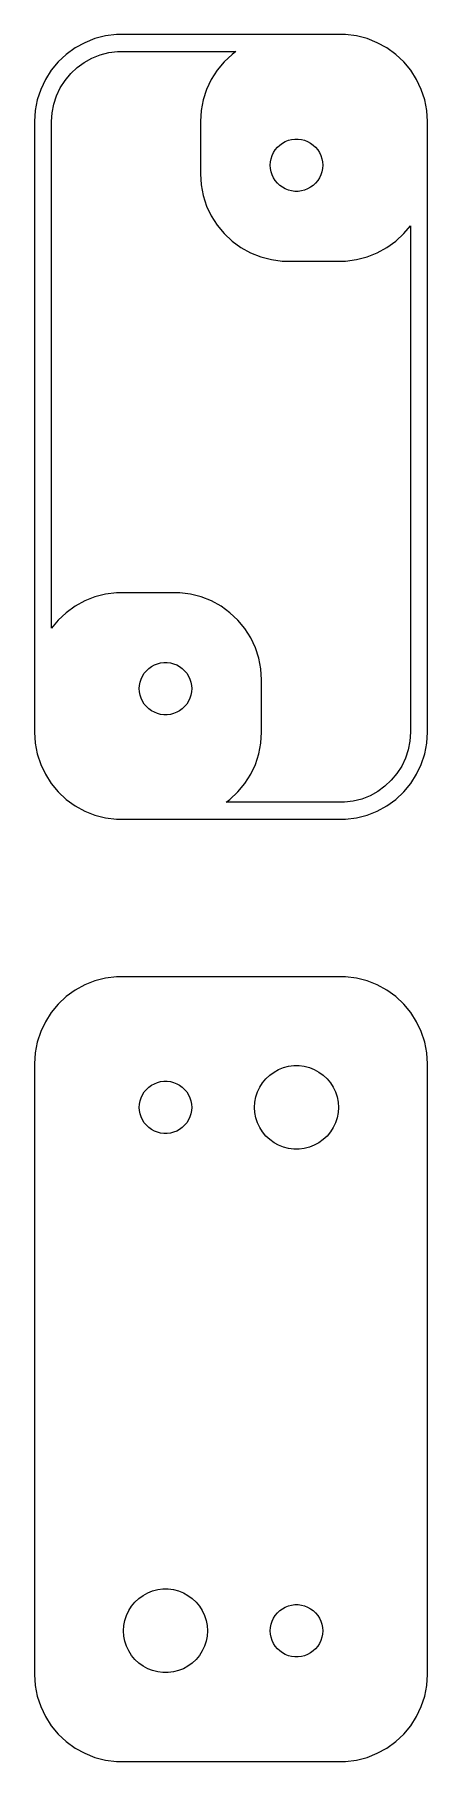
# Model space of a CAD drawing. Header units: metres. Extents: x -11 to 11, y 194 to 454.
# Drawn here: x -11.2 to 11.2, y 193.5 to 292.5 of the extents above; entities that cross this region are included whole.
import ezdxf

# ---------------------------------------------------------------- set-up
doc = ezdxf.new("R2010")
doc.units = ezdxf.units.M

msp = doc.modelspace()

# ---------------------------------------------------------------- linework, layer by layer
for p, q in [((-8.37889, 292.024), (-8.92912, 291.722)), ((-7.79507, 292.255), (-8.37889, 292.024)), ((-7.1869, 292.411), (-7.79507, 292.255)), ((-6.56395, 292.49), (-7.1869, 292.411)), ((6.56395, 292.49), (-6.56395, 292.49)), ((7.1869, 292.411), (6.56395, 292.49)), ((7.79507, 292.255), (7.1869, 292.411)), ((8.37889, 292.024), (7.79507, 292.255)), ((8.92912, 291.722), (8.37889, 292.024)), ((-9.43712, 291.353), (-9.89484, 290.923)), ((-8.92912, 291.722), (-9.43712, 291.353)), ((-8.40529, 290.896), (-7.96265, 291.14)), ((-7.96265, 291.14), (-7.49298, 291.326)), ((-7.49298, 291.326), (-7.00371, 291.451)), ((-7.00371, 291.451), (-6.50256, 291.514)), ((-6.50256, 291.514), (0.28568, 291.514)), ((0.06287, 291.353), (-0.39484, 290.923)), ((0.28568, 291.514), (0.06287, 291.353)), ((9.43712, 291.353), (8.92912, 291.722)), ((9.89484, 290.923), (9.43712, 291.353)), ((-10.2951, 290.439), (-10.6315, 289.909)), ((-9.89484, 290.923), (-10.2951, 290.439)), ((-9.50417, 289.864), (-9.18219, 290.254)), ((-9.18219, 290.254), (-8.81395, 290.599)), ((-8.81395, 290.599), (-8.40529, 290.896)), ((-0.79507, 290.439), (-1.13153, 289.909)), ((-0.39484, 290.923), (-0.79507, 290.439)), ((10.2951, 290.439), (9.89484, 290.923)), ((10.6315, 289.909), (10.2951, 290.439)), ((-10.8989, 289.341), (-11.0929, 288.743)), ((-10.6315, 289.909), (-10.8989, 289.341)), ((-9.98991, 288.981), (-9.77484, 289.438)), ((-9.77484, 289.438), (-9.50417, 289.864)), ((-1.39888, 289.341), (-1.59291, 288.743)), ((-1.13153, 289.909), (-1.39888, 289.341)), ((10.8989, 289.341), (10.6315, 289.909)), ((11.0929, 288.743), (10.8989, 289.341)), ((-11.2106, 288.127), (-11.25, 287.5)), ((-11.0929, 288.743), (-11.2106, 288.127)), ((-10.2407, 288.004), (-10.146, 288.5)), ((-10.146, 288.5), (-9.98991, 288.981)), ((-1.71057, 288.127), (-1.75, 287.5)), ((-1.59291, 288.743), (-1.71057, 288.127)), ((11.2106, 288.127), (11.0929, 288.743)), ((11.25, 287.5), (11.2106, 288.127)), ((-11.25, 287.5), (-11.25, 252.5)), ((-10.2724, 287.5), (-10.2407, 288.004)), ((-10.2724, 258.466), (-10.2724, 287.5)), ((-1.75, 287.5), (-1.75, 284.5)), ((11.25, 252.5), (11.25, 287.5)), ((2.65654, 286.027), (2.79385, 286.156)), ((2.79385, 286.156), (2.94626, 286.266)), ((2.94626, 286.266), (3.11133, 286.357)), ((3.11133, 286.357), (3.28647, 286.427)), ((3.28647, 286.427), (3.46892, 286.473)), ((3.46892, 286.473), (3.65581, 286.497)), ((3.65581, 286.497), (3.84418, 286.497)), ((3.84418, 286.497), (4.03107, 286.473)), ((4.03107, 286.473), (4.21352, 286.427)), ((4.21352, 286.427), (4.38866, 286.357)), ((4.38866, 286.357), (4.55373, 286.266)), ((4.55373, 286.266), (4.70613, 286.156)), ((4.70613, 286.156), (4.84344, 286.027)), ((2.25, 285), (2.26183, 285.188)), ((2.26183, 285.188), (2.29712, 285.373)), ((2.29712, 285.373), (2.35533, 285.552)), ((2.35533, 285.552), (2.43553, 285.723)), ((2.43553, 285.723), (2.53647, 285.882)), ((2.53647, 285.882), (2.65654, 286.027)), ((4.84344, 286.027), (4.96352, 285.882)), ((4.96352, 285.882), (5.06445, 285.723)), ((5.06445, 285.723), (5.14465, 285.552)), ((5.14465, 285.552), (5.20287, 285.373)), ((5.20287, 285.373), (5.23816, 285.188)), ((5.23816, 285.188), (5.25, 285)), ((-1.75, 284.5), (-1.71057, 283.873)), ((2.26183, 284.812), (2.25, 285)), ((2.29712, 284.627), (2.26183, 284.812)), ((2.35533, 284.448), (2.29712, 284.627)), ((2.43553, 284.277), (2.35533, 284.448)), ((2.53647, 284.118), (2.43553, 284.277)), ((2.65654, 283.973), (2.53647, 284.118)), ((4.96352, 284.118), (4.84344, 283.973)), ((5.06445, 284.277), (4.96352, 284.118)), ((5.14465, 284.448), (5.06445, 284.277)), ((5.20287, 284.627), (5.14465, 284.448)), ((5.23816, 284.812), (5.20287, 284.627)), ((5.25, 285), (5.23816, 284.812)), ((-1.71057, 283.873), (-1.59291, 283.257)), ((-1.59291, 283.257), (-1.39888, 282.659)), ((2.79385, 283.844), (2.65654, 283.973)), ((2.94626, 283.734), (2.79385, 283.844)), ((3.11133, 283.643), (2.94626, 283.734)), ((3.28647, 283.573), (3.11133, 283.643)), ((3.46892, 283.527), (3.28647, 283.573)), ((3.65581, 283.503), (3.46892, 283.527)), ((3.84418, 283.503), (3.65581, 283.503)), ((4.03107, 283.527), (3.84418, 283.503)), ((4.21352, 283.573), (4.03107, 283.527)), ((4.38866, 283.643), (4.21352, 283.573)), ((4.55373, 283.734), (4.38866, 283.643)), ((4.70613, 283.844), (4.55373, 283.734)), ((4.84344, 283.973), (4.70613, 283.844)), ((-1.39888, 282.659), (-1.13153, 282.091)), ((-1.13153, 282.091), (-0.79507, 281.561)), ((-0.79507, 281.561), (-0.39484, 281.077)), ((9.89484, 281.077), (10.2724, 281.534)), ((10.2724, 281.534), (10.2724, 252.5)), ((-0.39484, 281.077), (0.06287, 280.647)), ((0.06287, 280.647), (0.57086, 280.278)), ((0.57086, 280.278), (1.12109, 279.976)), ((8.37889, 279.976), (8.92912, 280.278)), ((8.92912, 280.278), (9.43712, 280.647)), ((9.43712, 280.647), (9.89484, 281.077)), ((1.12109, 279.976), (1.70491, 279.745)), ((1.70491, 279.745), (2.31308, 279.589)), ((2.31308, 279.589), (2.93604, 279.51)), ((2.93604, 279.51), (6.56395, 279.51)), ((6.56395, 279.51), (7.1869, 279.589)), ((7.1869, 279.589), (7.79507, 279.745)), ((7.79507, 279.745), (8.37889, 279.976)), ((-7.1869, 260.411), (-7.79507, 260.255)), ((-6.56395, 260.49), (-7.1869, 260.411)), ((-2.93604, 260.49), (-6.56395, 260.49)), ((-2.31308, 260.411), (-2.93604, 260.49)), ((-1.70491, 260.255), (-2.31308, 260.411)), ((-9.43712, 259.353), (-9.89484, 258.923)), ((-8.92912, 259.722), (-9.43712, 259.353)), ((-8.37889, 260.024), (-8.92912, 259.722)), ((-7.79507, 260.255), (-8.37889, 260.024)), ((-1.12109, 260.024), (-1.70491, 260.255)), ((-0.57086, 259.722), (-1.12109, 260.024)), ((-0.06287, 259.353), (-0.57086, 259.722)), ((0.39484, 258.923), (-0.06287, 259.353)), ((-9.89484, 258.923), (-10.2724, 258.466)), ((0.79507, 258.439), (0.39484, 258.923)), ((1.13153, 257.909), (0.79507, 258.439)), ((1.39888, 257.341), (1.13153, 257.909)), ((-4.38866, 256.357), (-4.21352, 256.427)), ((-4.21352, 256.427), (-4.03107, 256.473)), ((-4.03107, 256.473), (-3.84418, 256.497)), ((-3.84418, 256.497), (-3.65581, 256.497)), ((-3.65581, 256.497), (-3.46892, 256.473)), ((-3.46892, 256.473), (-3.28647, 256.427)), ((-3.28647, 256.427), (-3.11133, 256.357)), ((1.59291, 256.743), (1.39888, 257.341)), ((1.71057, 256.127), (1.59291, 256.743)), ((-5.23816, 255.188), (-5.20287, 255.373)), ((-5.20287, 255.373), (-5.14465, 255.552)), ((-5.14465, 255.552), (-5.06445, 255.723)), ((-5.06445, 255.723), (-4.96352, 255.882)), ((-4.96352, 255.882), (-4.84344, 256.027)), ((-4.84344, 256.027), (-4.70613, 256.156)), ((-4.70613, 256.156), (-4.55373, 256.266)), ((-4.55373, 256.266), (-4.38866, 256.357)), ((-3.11133, 256.357), (-2.94626, 256.266)), ((-2.94626, 256.266), (-2.79385, 256.156)), ((-2.79385, 256.156), (-2.65654, 256.027)), ((-2.65654, 256.027), (-2.53647, 255.882)), ((-2.53647, 255.882), (-2.43553, 255.723)), ((-2.43553, 255.723), (-2.35533, 255.552)), ((-2.35533, 255.552), (-2.29712, 255.373)), ((-2.29712, 255.373), (-2.26183, 255.188)), ((1.75, 255.5), (1.71057, 256.127)), ((1.75, 252.5), (1.75, 255.5)), ((-5.25, 255), (-5.23816, 255.188)), ((-5.23816, 254.812), (-5.25, 255)), ((-5.20287, 254.627), (-5.23816, 254.812)), ((-5.14465, 254.448), (-5.20287, 254.627)), ((-5.06445, 254.277), (-5.14465, 254.448)), ((-2.35533, 254.448), (-2.43553, 254.277)), ((-2.29712, 254.627), (-2.35533, 254.448)), ((-2.26183, 254.812), (-2.29712, 254.627)), ((-2.26183, 255.188), (-2.25, 255)), ((-2.25, 255), (-2.26183, 254.812)), ((-4.96352, 254.118), (-5.06445, 254.277)), ((-4.84344, 253.973), (-4.96352, 254.118)), ((-4.70613, 253.844), (-4.84344, 253.973)), ((-4.55373, 253.734), (-4.70613, 253.844)), ((-4.38866, 253.643), (-4.55373, 253.734)), ((-4.21352, 253.573), (-4.38866, 253.643)), ((-4.03107, 253.527), (-4.21352, 253.573)), ((-3.84418, 253.503), (-4.03107, 253.527)), ((-3.65581, 253.503), (-3.84418, 253.503)), ((-3.46892, 253.527), (-3.65581, 253.503)), ((-3.28647, 253.573), (-3.46892, 253.527)), ((-3.11133, 253.643), (-3.28647, 253.573)), ((-2.94626, 253.734), (-3.11133, 253.643)), ((-2.79385, 253.844), (-2.94626, 253.734)), ((-2.65654, 253.973), (-2.79385, 253.844)), ((-2.53647, 254.118), (-2.65654, 253.973)), ((-2.43553, 254.277), (-2.53647, 254.118)), ((-11.25, 252.5), (-11.2106, 251.873)), ((1.71057, 251.873), (1.75, 252.5)), ((10.2724, 252.5), (10.2407, 251.996)), ((11.2106, 251.873), (11.25, 252.5)), ((-11.2106, 251.873), (-11.0929, 251.257)), ((1.59291, 251.257), (1.71057, 251.873)), ((10.146, 251.5), (9.98991, 251.019)), ((10.2407, 251.996), (10.146, 251.5)), ((11.0929, 251.257), (11.2106, 251.873)), ((-11.0929, 251.257), (-10.8989, 250.659)), ((-10.8989, 250.659), (-10.6315, 250.091)), ((1.13153, 250.091), (1.39888, 250.659)), ((1.39888, 250.659), (1.59291, 251.257)), ((9.77484, 250.562), (9.50417, 250.136)), ((9.98991, 251.019), (9.77484, 250.562)), ((10.6315, 250.091), (10.8989, 250.659)), ((10.8989, 250.659), (11.0929, 251.257)), ((-10.6315, 250.091), (-10.2951, 249.561)), ((-10.2951, 249.561), (-9.89484, 249.077)), ((0.39484, 249.077), (0.79507, 249.561)), ((0.79507, 249.561), (1.13153, 250.091)), ((9.18219, 249.746), (8.81395, 249.401)), ((9.50417, 250.136), (9.18219, 249.746)), ((9.89484, 249.077), (10.2951, 249.561)), ((10.2951, 249.561), (10.6315, 250.091)), ((-9.89484, 249.077), (-9.43712, 248.647)), ((-9.43712, 248.647), (-8.92912, 248.278)), ((-0.28568, 248.486), (-0.06287, 248.647)), ((6.50256, 248.486), (-0.28568, 248.486)), ((-0.06287, 248.647), (0.39484, 249.077)), ((7.00371, 248.549), (6.50256, 248.486)), ((7.49298, 248.674), (7.00371, 248.549)), ((7.96265, 248.86), (7.49298, 248.674)), ((8.40529, 249.104), (7.96265, 248.86)), ((8.81395, 249.401), (8.40529, 249.104)), ((8.92912, 248.278), (9.43712, 248.647)), ((9.43712, 248.647), (9.89484, 249.077)), ((-8.92912, 248.278), (-8.37889, 247.976)), ((-8.37889, 247.976), (-7.79507, 247.745)), ((-7.79507, 247.745), (-7.1869, 247.589)), ((-7.1869, 247.589), (-6.56395, 247.51)), ((-6.56395, 247.51), (6.56395, 247.51)), ((6.56395, 247.51), (7.1869, 247.589)), ((7.1869, 247.589), (7.79507, 247.745)), ((7.79507, 247.745), (8.37889, 247.976)), ((8.37889, 247.976), (8.92912, 248.278)), ((-8.92912, 237.722), (-9.43712, 237.353)), ((-8.37889, 238.024), (-8.92912, 237.722)), ((-7.79507, 238.255), (-8.37889, 238.024)), ((-7.1869, 238.411), (-7.79507, 238.255)), ((-6.56395, 238.49), (-7.1869, 238.411)), ((6.56395, 238.49), (-6.56395, 238.49)), ((7.1869, 238.411), (6.56395, 238.49)), ((7.79507, 238.255), (7.1869, 238.411)), ((8.37889, 238.024), (7.79507, 238.255)), ((8.92912, 237.722), (8.37889, 238.024)), ((9.43712, 237.353), (8.92912, 237.722)), ((-9.89484, 236.923), (-10.2951, 236.439)), ((-9.43712, 237.353), (-9.89484, 236.923)), ((9.89484, 236.923), (9.43712, 237.353)), ((10.2951, 236.439), (9.89484, 236.923)), ((-10.6315, 235.909), (-10.8989, 235.341)), ((-10.2951, 236.439), (-10.6315, 235.909)), ((10.6315, 235.909), (10.2951, 236.439)), ((10.8989, 235.341), (10.6315, 235.909)), ((-11.0929, 234.743), (-11.2106, 234.127)), ((-10.8989, 235.341), (-11.0929, 234.743)), ((11.0929, 234.743), (10.8989, 235.341)), ((11.2106, 234.127), (11.0929, 234.743)), ((-11.2106, 234.127), (-11.25, 233.5)), ((11.25, 233.5), (11.2106, 234.127)), ((-11.25, 233.5), (-11.25, 198.5)), ((1.80835, 232.411), (2.00047, 232.643)), ((2.00047, 232.643), (2.22017, 232.849)), ((2.22017, 232.849), (2.464, 233.026)), ((2.464, 233.026), (2.72812, 233.172)), ((2.72812, 233.172), (3.00835, 233.283)), ((3.00835, 233.283), (3.30028, 233.357)), ((3.30028, 233.357), (3.59929, 233.395)), ((3.59929, 233.395), (3.9007, 233.395)), ((3.9007, 233.395), (4.19971, 233.357)), ((4.19971, 233.357), (4.49164, 233.283)), ((4.49164, 233.283), (4.77187, 233.172)), ((4.77187, 233.172), (5.03598, 233.026)), ((5.03598, 233.026), (5.27982, 232.849)), ((5.27982, 232.849), (5.49951, 232.643)), ((5.49951, 232.643), (5.69164, 232.411)), ((11.25, 198.5), (11.25, 233.5)), ((-5.14465, 231.552), (-5.06445, 231.723)), ((-5.06445, 231.723), (-4.96352, 231.882)), ((-4.96352, 231.882), (-4.84344, 232.027)), ((-4.84344, 232.027), (-4.70613, 232.156)), ((-4.70613, 232.156), (-4.55373, 232.266)), ((-4.55373, 232.266), (-4.38866, 232.357)), ((-4.38866, 232.357), (-4.21352, 232.427)), ((-4.21352, 232.427), (-4.03107, 232.473)), ((-4.03107, 232.473), (-3.84418, 232.497)), ((-3.84418, 232.497), (-3.65581, 232.497)), ((-3.65581, 232.497), (-3.46892, 232.473)), ((-3.46892, 232.473), (-3.28647, 232.427)), ((-3.28647, 232.427), (-3.11133, 232.357)), ((-3.11133, 232.357), (-2.94626, 232.266)), ((-2.94626, 232.266), (-2.79385, 232.156)), ((-2.79385, 232.156), (-2.65654, 232.027)), ((-2.65654, 232.027), (-2.53647, 231.882)), ((-2.53647, 231.882), (-2.43553, 231.723)), ((-2.43553, 231.723), (-2.35533, 231.552)), ((1.4254, 231.597), (1.51852, 231.883)), ((1.51852, 231.883), (1.64685, 232.156)), ((1.64685, 232.156), (1.80835, 232.411)), ((5.69164, 232.411), (5.85313, 232.156)), ((5.85313, 232.156), (5.98146, 231.883)), ((5.98146, 231.883), (6.07458, 231.597)), ((-5.25, 231), (-5.23816, 231.188)), ((-5.23816, 230.812), (-5.25, 231)), ((-5.23816, 231.188), (-5.20287, 231.373)), ((-5.20287, 230.627), (-5.23816, 230.812)), ((-5.20287, 231.373), (-5.14465, 231.552)), ((-5.14465, 230.448), (-5.20287, 230.627)), ((-2.35533, 231.552), (-2.29712, 231.373)), ((-2.29712, 230.627), (-2.35533, 230.448)), ((-2.29712, 231.373), (-2.26183, 231.188)), ((-2.26183, 230.812), (-2.29712, 230.627)), ((-2.26183, 231.188), (-2.25, 231)), ((-2.25, 231), (-2.26183, 230.812)), ((1.34999, 231), (1.36891, 231.301)), ((1.36891, 230.699), (1.34999, 231)), ((1.36891, 231.301), (1.4254, 231.597)), ((1.4254, 230.403), (1.36891, 230.699)), ((6.07458, 231.597), (6.13107, 231.301)), ((6.13107, 230.699), (6.07458, 230.403)), ((6.13107, 231.301), (6.14999, 231)), ((6.14999, 231), (6.13107, 230.699)), ((-5.06445, 230.277), (-5.14465, 230.448)), ((-4.96352, 230.118), (-5.06445, 230.277)), ((-4.84344, 229.973), (-4.96352, 230.118)), ((-4.70613, 229.844), (-4.84344, 229.973)), ((-4.55373, 229.734), (-4.70613, 229.844)), ((-4.38866, 229.643), (-4.55373, 229.734)), ((-4.21352, 229.573), (-4.38866, 229.643)), ((-3.11133, 229.643), (-3.28647, 229.573)), ((-2.94626, 229.734), (-3.11133, 229.643)), ((-2.79385, 229.844), (-2.94626, 229.734)), ((-2.65654, 229.973), (-2.79385, 229.844)), ((-2.53647, 230.118), (-2.65654, 229.973)), ((-2.43553, 230.277), (-2.53647, 230.118)), ((-2.35533, 230.448), (-2.43553, 230.277)), ((1.51852, 230.117), (1.4254, 230.403)), ((1.64685, 229.844), (1.51852, 230.117)), ((1.80835, 229.589), (1.64685, 229.844)), ((5.85313, 229.844), (5.69164, 229.589)), ((5.98146, 230.117), (5.85313, 229.844)), ((6.07458, 230.403), (5.98146, 230.117)), ((-4.03107, 229.527), (-4.21352, 229.573)), ((-3.84418, 229.503), (-4.03107, 229.527)), ((-3.65581, 229.503), (-3.84418, 229.503)), ((-3.46892, 229.527), (-3.65581, 229.503)), ((-3.28647, 229.573), (-3.46892, 229.527)), ((2.00047, 229.357), (1.80835, 229.589)), ((2.22017, 229.151), (2.00047, 229.357)), ((2.464, 228.974), (2.22017, 229.151)), ((2.72812, 228.828), (2.464, 228.974)), ((3.00835, 228.717), (2.72812, 228.828)), ((3.30028, 228.643), (3.00835, 228.717)), ((4.49164, 228.717), (4.19971, 228.643)), ((4.77187, 228.828), (4.49164, 228.717)), ((5.03598, 228.974), (4.77187, 228.828)), ((5.27982, 229.151), (5.03598, 228.974)), ((5.49951, 229.357), (5.27982, 229.151)), ((5.69164, 229.589), (5.49951, 229.357)), ((3.59929, 228.605), (3.30028, 228.643)), ((3.9007, 228.605), (3.59929, 228.605)), ((4.19971, 228.643), (3.9007, 228.605)), ((-5.27982, 202.849), (-5.03598, 203.026)), ((-5.03598, 203.026), (-4.77187, 203.172)), ((-4.77187, 203.172), (-4.49164, 203.283)), ((-4.49164, 203.283), (-4.19971, 203.357)), ((-4.19971, 203.357), (-3.9007, 203.395)), ((-3.9007, 203.395), (-3.59929, 203.395)), ((-3.59929, 203.395), (-3.30028, 203.357)), ((-3.30028, 203.357), (-3.00835, 203.283)), ((-3.00835, 203.283), (-2.72812, 203.172)), ((-2.72812, 203.172), (-2.464, 203.026)), ((-2.464, 203.026), (-2.22017, 202.849)), ((-5.98146, 201.883), (-5.85313, 202.156)), ((-5.85313, 202.156), (-5.69164, 202.411)), ((-5.69164, 202.411), (-5.49951, 202.643)), ((-5.49951, 202.643), (-5.27982, 202.849)), ((-2.22017, 202.849), (-2.00047, 202.643)), ((-2.00047, 202.643), (-1.80835, 202.411)), ((-1.80835, 202.411), (-1.64685, 202.156)), ((-1.64685, 202.156), (-1.51852, 201.883)), ((2.53647, 201.882), (2.65654, 202.027)), ((2.65654, 202.027), (2.79385, 202.156)), ((2.79385, 202.156), (2.94626, 202.266)), ((2.94626, 202.266), (3.11133, 202.357)), ((3.11133, 202.357), (3.28647, 202.427)), ((3.28647, 202.427), (3.46892, 202.473)), ((3.46892, 202.473), (3.65581, 202.497)), ((3.65581, 202.497), (3.84418, 202.497)), ((3.84418, 202.497), (4.03107, 202.473)), ((4.03107, 202.473), (4.21352, 202.427)), ((4.21352, 202.427), (4.38866, 202.357)), ((4.38866, 202.357), (4.55373, 202.266)), ((4.55373, 202.266), (4.70613, 202.156)), ((4.70613, 202.156), (4.84344, 202.027)), ((4.84344, 202.027), (4.96352, 201.882)), ((-6.14999, 201), (-6.13107, 201.301)), ((-6.13107, 200.699), (-6.14999, 201)), ((-6.13107, 201.301), (-6.07458, 201.597)), ((-6.07458, 201.597), (-5.98146, 201.883)), ((-1.51852, 201.883), (-1.4254, 201.597)), ((-1.4254, 201.597), (-1.36891, 201.301)), ((-1.36891, 201.301), (-1.34999, 201)), ((-1.34999, 201), (-1.36891, 200.699)), ((2.25, 201), (2.26183, 201.188)), ((2.26183, 200.812), (2.25, 201)), ((2.26183, 201.188), (2.29712, 201.373)), ((2.29712, 201.373), (2.35533, 201.552)), ((2.35533, 201.552), (2.43553, 201.723)), ((2.43553, 201.723), (2.53647, 201.882)), ((4.96352, 201.882), (5.06445, 201.723)), ((5.06445, 201.723), (5.14465, 201.552)), ((5.14465, 201.552), (5.20287, 201.373)), ((5.20287, 201.373), (5.23816, 201.188)), ((5.23816, 201.188), (5.25, 201)), ((5.25, 201), (5.23816, 200.812)), ((-6.07458, 200.403), (-6.13107, 200.699)), ((-5.98146, 200.117), (-6.07458, 200.403)), ((-5.85313, 199.844), (-5.98146, 200.117)), ((-1.51852, 200.117), (-1.64685, 199.844)), ((-1.4254, 200.403), (-1.51852, 200.117)), ((-1.36891, 200.699), (-1.4254, 200.403)), ((2.29712, 200.627), (2.26183, 200.812)), ((2.35533, 200.448), (2.29712, 200.627)), ((2.43553, 200.277), (2.35533, 200.448)), ((2.53647, 200.118), (2.43553, 200.277)), ((2.65654, 199.973), (2.53647, 200.118)), ((2.79385, 199.844), (2.65654, 199.973)), ((4.84344, 199.973), (4.70613, 199.844)), ((4.96352, 200.118), (4.84344, 199.973)), ((5.06445, 200.277), (4.96352, 200.118)), ((5.14465, 200.448), (5.06445, 200.277)), ((5.20287, 200.627), (5.14465, 200.448)), ((5.23816, 200.812), (5.20287, 200.627)), ((-5.69164, 199.589), (-5.85313, 199.844)), ((-5.49951, 199.357), (-5.69164, 199.589)), ((-5.27982, 199.151), (-5.49951, 199.357)), ((-5.03598, 198.974), (-5.27982, 199.151)), ((-4.77187, 198.828), (-5.03598, 198.974)), ((-2.464, 198.974), (-2.72812, 198.828)), ((-2.22017, 199.151), (-2.464, 198.974)), ((-2.00047, 199.357), (-2.22017, 199.151)), ((-1.80835, 199.589), (-2.00047, 199.357)), ((-1.64685, 199.844), (-1.80835, 199.589)), ((2.94626, 199.734), (2.79385, 199.844)), ((3.11133, 199.643), (2.94626, 199.734)), ((3.28647, 199.573), (3.11133, 199.643)), ((3.46892, 199.527), (3.28647, 199.573)), ((3.65581, 199.503), (3.46892, 199.527)), ((3.84418, 199.503), (3.65581, 199.503)), ((4.03107, 199.527), (3.84418, 199.503)), ((4.21352, 199.573), (4.03107, 199.527)), ((4.38866, 199.643), (4.21352, 199.573)), ((4.55373, 199.734), (4.38866, 199.643)), ((4.70613, 199.844), (4.55373, 199.734)), ((-11.25, 198.5), (-11.2106, 197.873)), ((-4.49164, 198.717), (-4.77187, 198.828)), ((-4.19971, 198.643), (-4.49164, 198.717)), ((-3.9007, 198.605), (-4.19971, 198.643)), ((-3.59929, 198.605), (-3.9007, 198.605)), ((-3.30028, 198.643), (-3.59929, 198.605)), ((-3.00835, 198.717), (-3.30028, 198.643)), ((-2.72812, 198.828), (-3.00835, 198.717)), ((11.2106, 197.873), (11.25, 198.5)), ((-11.2106, 197.873), (-11.0929, 197.257)), ((-11.0929, 197.257), (-10.8989, 196.659)), ((10.8989, 196.659), (11.0929, 197.257)), ((11.0929, 197.257), (11.2106, 197.873)), ((-10.8989, 196.659), (-10.6315, 196.091)), ((-10.6315, 196.091), (-10.2951, 195.561)), ((10.2951, 195.561), (10.6315, 196.091)), ((10.6315, 196.091), (10.8989, 196.659)), ((-10.2951, 195.561), (-9.89484, 195.077)), ((-9.89484, 195.077), (-9.43712, 194.647)), ((9.43712, 194.647), (9.89484, 195.077)), ((9.89484, 195.077), (10.2951, 195.561)), ((-9.43712, 194.647), (-8.92912, 194.278)), ((-8.92912, 194.278), (-8.37889, 193.976)), ((8.37889, 193.976), (8.92912, 194.278)), ((8.92912, 194.278), (9.43712, 194.647)), ((-8.37889, 193.976), (-7.79507, 193.745)), ((-7.79507, 193.745), (-7.1869, 193.589)), ((-7.1869, 193.589), (-6.56395, 193.51)), ((-6.56395, 193.51), (6.56395, 193.51)), ((6.56395, 193.51), (7.1869, 193.589)), ((7.1869, 193.589), (7.79507, 193.745)), ((7.79507, 193.745), (8.37889, 193.976))]:
    msp.add_line(p, q)

doc.saveas('drawing.dxf')
